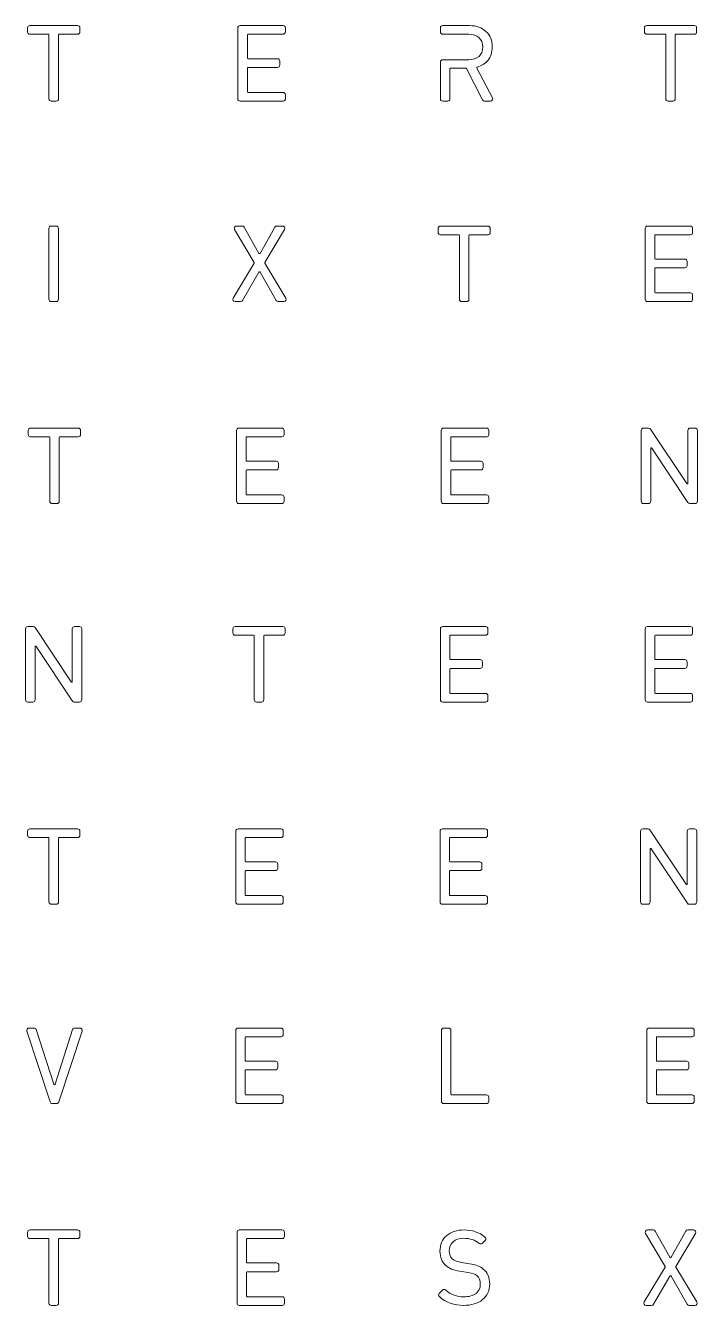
# Model space of a CAD drawing. Header units: millimetres. Extents: x -160 to 740, y -160 to 740.
# Drawn here: x 169.3 to 278.4, y 305.3 to 513.3 of the extents above; entities that cross this region are included whole.
import ezdxf

# ---------------------------------------------------------------- set-up
doc = ezdxf.new("R2010")
doc.units = ezdxf.units.MM
doc.header["$MEASUREMENT"] = 0
doc.layers.add('Layer 1', color=7, linetype='Continuous', lineweight=0)

msp = doc.modelspace()

# ---------------------------------------------------------------- linework, layer by layer
at = {"layer": 'Layer 1', "color": 250, "lineweight": 9, "true_color": 0x231f20}
for points, knots in [([(174.24, 501.01), (174.24, 501.01), (173.43, 501.01), (173.43, 501.01), (173.23, 501.01), (173.06, 501.17), (173.06, 501.38), (173.06, 501.38), (173.06, 511.76), (173.06, 511.76), (173.06, 511.82), (173.01, 511.86), (172.96, 511.86), (172.96, 511.86), (169.96, 511.86), (169.96, 511.86), (169.75, 511.86), (169.59, 512.03), (169.59, 512.23), (169.59, 512.23), (169.59, 512.9), (169.59, 512.9), (169.59, 513.11), (169.75, 513.27), (169.96, 513.27), (169.96, 513.27), (177.71, 513.27), (177.71, 513.27), (177.91, 513.27), (178.08, 513.11), (178.08, 512.9), (178.08, 512.9), (178.08, 512.23), (178.08, 512.23), (178.08, 512.03), (177.91, 511.86), (177.71, 511.86), (177.71, 511.86), (174.71, 511.86), (174.71, 511.86), (174.65, 511.86), (174.61, 511.82), (174.61, 511.76), (174.61, 511.76), (174.61, 501.38), (174.61, 501.38), (174.61, 501.17), (174.44, 501.01), (174.24, 501.01)], [0, 0, 0, 0, 1, 1, 1, 2, 2, 2, 3, 3, 3, 4, 4, 4, 5, 5, 5, 6, 6, 6, 7, 7, 7, 8, 8, 8, 9, 9, 9, 10, 10, 10, 11, 11, 11, 12, 12, 12, 13, 13, 13, 14, 14, 14, 15, 15, 15, 16, 16, 16, 16]), ([(211.08, 501.01), (211.08, 501.01), (204.1, 501.01), (204.1, 501.01), (203.9, 501.01), (203.73, 501.17), (203.73, 501.38), (203.73, 501.38), (203.73, 512.9), (203.73, 512.9), (203.73, 513.11), (203.9, 513.27), (204.1, 513.27), (204.1, 513.27), (211.08, 513.27), (211.08, 513.27), (211.28, 513.27), (211.45, 513.11), (211.45, 512.9), (211.45, 512.9), (211.45, 512.23), (211.45, 512.23), (211.45, 512.03), (211.28, 511.86), (211.08, 511.86), (211.08, 511.86), (205.39, 511.86), (205.39, 511.86), (205.33, 511.86), (205.28, 511.82), (205.28, 511.76), (205.28, 511.76), (205.28, 508), (205.28, 508), (205.28, 507.94), (205.33, 507.9), (205.39, 507.9), (205.39, 507.9), (210.17, 507.9), (210.17, 507.9), (210.37, 507.9), (210.54, 507.73), (210.54, 507.53), (210.54, 507.53), (210.54, 506.86), (210.54, 506.86), (210.54, 506.65), (210.37, 506.49), (210.17, 506.49), (210.17, 506.49), (205.39, 506.49), (205.39, 506.49), (205.33, 506.49), (205.28, 506.44), (205.28, 506.38), (205.28, 506.38), (205.28, 502.52), (205.28, 502.52), (205.28, 502.47), (205.33, 502.42), (205.39, 502.42), (205.39, 502.42), (211.08, 502.42), (211.08, 502.42), (211.28, 502.42), (211.45, 502.25), (211.45, 502.05), (211.45, 502.05), (211.45, 501.38), (211.45, 501.38), (211.45, 501.17), (211.28, 501.01), (211.08, 501.01)], [0, 0, 0, 0, 1, 1, 1, 2, 2, 2, 3, 3, 3, 4, 4, 4, 5, 5, 5, 6, 6, 6, 7, 7, 7, 8, 8, 8, 9, 9, 9, 10, 10, 10, 11, 11, 11, 12, 12, 12, 13, 13, 13, 14, 14, 14, 15, 15, 15, 16, 16, 16, 17, 17, 17, 18, 18, 18, 19, 19, 19, 20, 20, 20, 21, 21, 21, 22, 22, 22, 23, 23, 23, 24, 24, 24, 24]), ([(244.77, 501.01), (244.77, 501.01), (243.81, 501.01), (243.81, 501.01), (243.67, 501.01), (243.55, 501.09), (243.48, 501.21), (243.48, 501.21), (240.88, 506.28), (240.88, 506.28), (240.87, 506.31), (240.83, 506.33), (240.79, 506.33), (240.79, 506.33), (238.29, 506.33), (238.29, 506.33), (238.23, 506.33), (238.19, 506.29), (238.19, 506.23), (238.19, 506.23), (238.19, 501.38), (238.19, 501.38), (238.19, 501.17), (238.02, 501.01), (237.82, 501.01), (237.82, 501.01), (237.01, 501.01), (237.01, 501.01), (236.81, 501.01), (236.64, 501.17), (236.64, 501.38), (236.64, 501.38), (236.64, 507.36), (236.64, 507.36), (236.64, 507.56), (236.81, 507.73), (237.01, 507.73), (237.01, 507.73), (241.26, 507.73), (241.26, 507.73), (241.95, 507.73), (242.51, 507.91), (242.91, 508.26), (243.31, 508.61), (243.52, 509.12), (243.52, 509.79), (243.52, 510.46), (243.32, 510.96), (242.9, 511.32), (242.49, 511.68), (241.94, 511.86), (241.26, 511.86), (241.26, 511.86), (237.01, 511.86), (237.01, 511.86), (236.81, 511.86), (236.64, 512.03), (236.64, 512.23), (236.64, 512.23), (236.64, 512.9), (236.64, 512.9), (236.64, 513.11), (236.81, 513.27), (237.01, 513.27), (237.01, 513.27), (241.37, 513.27), (241.37, 513.27), (242.46, 513.27), (243.35, 512.96), (244.03, 512.34), (244.72, 511.71), (245.06, 510.86), (245.06, 509.8), (245.06, 508.92), (244.81, 508.18), (244.32, 507.6), (243.89, 507.09), (243.33, 506.73), (242.65, 506.53), (242.61, 506.52), (242.58, 506.5), (242.57, 506.47), (242.56, 506.45), (242.56, 506.42), (242.57, 506.38), (242.57, 506.38), (245.1, 501.55), (245.1, 501.55), (245.16, 501.43), (245.16, 501.3), (245.09, 501.19), (245.02, 501.08), (244.9, 501.01), (244.77, 501.01)], [0, 0, 0, 0, 1, 1, 1, 2, 2, 2, 3, 3, 3, 4, 4, 4, 5, 5, 5, 6, 6, 6, 7, 7, 7, 8, 8, 8, 9, 9, 9, 10, 10, 10, 11, 11, 11, 12, 12, 12, 13, 13, 13, 14, 14, 14, 15, 15, 15, 16, 16, 16, 17, 17, 17, 18, 18, 18, 19, 19, 19, 20, 20, 20, 21, 21, 21, 22, 22, 22, 23, 23, 23, 24, 24, 24, 25, 25, 25, 26, 26, 26, 27, 27, 27, 28, 28, 28, 29, 29, 29, 30, 30, 30, 31, 31, 31, 31]), ([(274.42, 501.01), (274.42, 501.01), (273.62, 501.01), (273.62, 501.01), (273.41, 501.01), (273.25, 501.17), (273.25, 501.38), (273.25, 501.38), (273.25, 511.76), (273.25, 511.76), (273.25, 511.82), (273.2, 511.86), (273.14, 511.86), (273.14, 511.86), (270.14, 511.86), (270.14, 511.86), (269.94, 511.86), (269.77, 512.03), (269.77, 512.23), (269.77, 512.23), (269.77, 512.9), (269.77, 512.9), (269.77, 513.11), (269.94, 513.27), (270.14, 513.27), (270.14, 513.27), (277.89, 513.27), (277.89, 513.27), (278.1, 513.27), (278.26, 513.11), (278.26, 512.9), (278.26, 512.9), (278.26, 512.23), (278.26, 512.23), (278.26, 512.03), (278.1, 511.86), (277.89, 511.86), (277.89, 511.86), (274.9, 511.86), (274.9, 511.86), (274.84, 511.86), (274.79, 511.82), (274.79, 511.76), (274.79, 511.76), (274.79, 501.38), (274.79, 501.38), (274.79, 501.17), (274.63, 501.01), (274.42, 501.01)], [0, 0, 0, 0, 1, 1, 1, 2, 2, 2, 3, 3, 3, 4, 4, 4, 5, 5, 5, 6, 6, 6, 7, 7, 7, 8, 8, 8, 9, 9, 9, 10, 10, 10, 11, 11, 11, 12, 12, 12, 13, 13, 13, 14, 14, 14, 15, 15, 15, 16, 16, 16, 16]), ([(174.23, 468.44), (174.23, 468.44), (173.42, 468.44), (173.42, 468.44), (173.22, 468.44), (173.05, 468.61), (173.05, 468.81), (173.05, 468.81), (173.05, 480.34), (173.05, 480.34), (173.05, 480.54), (173.22, 480.71), (173.42, 480.71), (173.42, 480.71), (174.23, 480.71), (174.23, 480.71), (174.43, 480.71), (174.6, 480.54), (174.6, 480.34), (174.6, 480.34), (174.6, 468.81), (174.6, 468.81), (174.6, 468.61), (174.43, 468.44), (174.23, 468.44)], [0, 0, 0, 0, 1, 1, 1, 2, 2, 2, 3, 3, 3, 4, 4, 4, 5, 5, 5, 6, 6, 6, 7, 7, 7, 8, 8, 8, 8]), ([(211.23, 468.44), (211.23, 468.44), (210.3, 468.44), (210.3, 468.44), (210.17, 468.44), (210.05, 468.52), (209.98, 468.63), (209.98, 468.63), (207.34, 473.2), (207.34, 473.2), (207.31, 473.24), (207.26, 473.25), (207.25, 473.25), (207.23, 473.25), (207.19, 473.24), (207.16, 473.2), (207.16, 473.2), (204.5, 468.63), (204.5, 468.63), (204.44, 468.51), (204.31, 468.44), (204.18, 468.44), (204.18, 468.44), (203.29, 468.44), (203.29, 468.44), (203.15, 468.44), (203.03, 468.51), (202.97, 468.63), (202.9, 468.75), (202.9, 468.89), (202.97, 469), (202.97, 469), (206.36, 474.68), (206.36, 474.68), (206.38, 474.71), (206.38, 474.75), (206.36, 474.78), (206.36, 474.78), (203.2, 480.15), (203.2, 480.15), (203.13, 480.27), (203.13, 480.41), (203.2, 480.52), (203.27, 480.64), (203.39, 480.71), (203.52, 480.71), (203.52, 480.71), (204.45, 480.71), (204.45, 480.71), (204.58, 480.71), (204.71, 480.64), (204.77, 480.52), (204.77, 480.52), (207.16, 476.27), (207.16, 476.27), (207.19, 476.23), (207.23, 476.22), (207.25, 476.22), (207.27, 476.22), (207.32, 476.23), (207.34, 476.27), (207.34, 476.27), (209.73, 480.52), (209.73, 480.52), (209.8, 480.64), (209.92, 480.71), (210.05, 480.71), (210.05, 480.71), (210.98, 480.71), (210.98, 480.71), (211.12, 480.71), (211.24, 480.64), (211.3, 480.52), (211.37, 480.41), (211.37, 480.27), (211.3, 480.15), (211.3, 480.15), (208.13, 474.78), (208.13, 474.78), (208.11, 474.75), (208.11, 474.71), (208.13, 474.68), (208.13, 474.68), (211.55, 469), (211.55, 469), (211.62, 468.89), (211.62, 468.75), (211.55, 468.63), (211.48, 468.51), (211.36, 468.44), (211.23, 468.44)], [0, 0, 0, 0, 1, 1, 1, 2, 2, 2, 3, 3, 3, 4, 4, 4, 5, 5, 5, 6, 6, 6, 7, 7, 7, 8, 8, 8, 9, 9, 9, 10, 10, 10, 11, 11, 11, 12, 12, 12, 13, 13, 13, 14, 14, 14, 15, 15, 15, 16, 16, 16, 17, 17, 17, 18, 18, 18, 19, 19, 19, 20, 20, 20, 21, 21, 21, 22, 22, 22, 23, 23, 23, 24, 24, 24, 25, 25, 25, 26, 26, 26, 27, 27, 27, 28, 28, 28, 29, 29, 29, 30, 30, 30, 30]), ([(240.9, 468.44), (240.9, 468.44), (240.09, 468.44), (240.09, 468.44), (239.89, 468.44), (239.72, 468.61), (239.72, 468.81), (239.72, 468.81), (239.72, 479.19), (239.72, 479.19), (239.72, 479.25), (239.67, 479.3), (239.62, 479.3), (239.62, 479.3), (236.62, 479.3), (236.62, 479.3), (236.42, 479.3), (236.25, 479.46), (236.25, 479.67), (236.25, 479.67), (236.25, 480.34), (236.25, 480.34), (236.25, 480.54), (236.42, 480.71), (236.62, 480.71), (236.62, 480.71), (244.37, 480.71), (244.37, 480.71), (244.57, 480.71), (244.74, 480.54), (244.74, 480.34), (244.74, 480.34), (244.74, 479.67), (244.74, 479.67), (244.74, 479.46), (244.57, 479.3), (244.37, 479.3), (244.37, 479.3), (241.37, 479.3), (241.37, 479.3), (241.31, 479.3), (241.27, 479.25), (241.27, 479.19), (241.27, 479.19), (241.27, 468.81), (241.27, 468.81), (241.27, 468.61), (241.1, 468.44), (240.9, 468.44)], [0, 0, 0, 0, 1, 1, 1, 2, 2, 2, 3, 3, 3, 4, 4, 4, 5, 5, 5, 6, 6, 6, 7, 7, 7, 8, 8, 8, 9, 9, 9, 10, 10, 10, 11, 11, 11, 12, 12, 12, 13, 13, 13, 14, 14, 14, 15, 15, 15, 16, 16, 16, 16]), ([(277.24, 468.44), (277.24, 468.44), (270.27, 468.44), (270.27, 468.44), (270.07, 468.44), (269.9, 468.61), (269.9, 468.81), (269.9, 468.81), (269.9, 480.34), (269.9, 480.34), (269.9, 480.54), (270.07, 480.71), (270.27, 480.71), (270.27, 480.71), (277.24, 480.71), (277.24, 480.71), (277.45, 480.71), (277.61, 480.54), (277.61, 480.34), (277.61, 480.34), (277.61, 479.67), (277.61, 479.67), (277.61, 479.46), (277.45, 479.3), (277.24, 479.3), (277.24, 479.3), (271.55, 479.3), (271.55, 479.3), (271.49, 479.3), (271.45, 479.25), (271.45, 479.19), (271.45, 479.19), (271.45, 475.44), (271.45, 475.44), (271.45, 475.38), (271.49, 475.33), (271.55, 475.33), (271.55, 475.33), (276.33, 475.33), (276.33, 475.33), (276.54, 475.33), (276.7, 475.17), (276.7, 474.96), (276.7, 474.96), (276.7, 474.29), (276.7, 474.29), (276.7, 474.09), (276.54, 473.92), (276.33, 473.92), (276.33, 473.92), (271.55, 473.92), (271.55, 473.92), (271.49, 473.92), (271.45, 473.87), (271.45, 473.82), (271.45, 473.82), (271.45, 469.96), (271.45, 469.96), (271.45, 469.9), (271.49, 469.85), (271.55, 469.85), (271.55, 469.85), (277.24, 469.85), (277.24, 469.85), (277.45, 469.85), (277.61, 469.69), (277.61, 469.49), (277.61, 469.49), (277.61, 468.81), (277.61, 468.81), (277.61, 468.61), (277.45, 468.44), (277.24, 468.44)], [0, 0, 0, 0, 1, 1, 1, 2, 2, 2, 3, 3, 3, 4, 4, 4, 5, 5, 5, 6, 6, 6, 7, 7, 7, 8, 8, 8, 9, 9, 9, 10, 10, 10, 11, 11, 11, 12, 12, 12, 13, 13, 13, 14, 14, 14, 15, 15, 15, 16, 16, 16, 17, 17, 17, 18, 18, 18, 19, 19, 19, 20, 20, 20, 21, 21, 21, 22, 22, 22, 23, 23, 23, 24, 24, 24, 24]), ([(174.35, 435.61), (174.35, 435.61), (173.54, 435.61), (173.54, 435.61), (173.34, 435.61), (173.17, 435.78), (173.17, 435.98), (173.17, 435.98), (173.17, 446.36), (173.17, 446.36), (173.17, 446.42), (173.12, 446.46), (173.06, 446.46), (173.06, 446.46), (170.07, 446.46), (170.07, 446.46), (169.86, 446.46), (169.7, 446.63), (169.7, 446.83), (169.7, 446.83), (169.7, 447.5), (169.7, 447.5), (169.7, 447.71), (169.86, 447.87), (170.07, 447.87), (170.07, 447.87), (177.82, 447.87), (177.82, 447.87), (178.02, 447.87), (178.19, 447.71), (178.19, 447.5), (178.19, 447.5), (178.19, 446.83), (178.19, 446.83), (178.19, 446.63), (178.02, 446.46), (177.82, 446.46), (177.82, 446.46), (174.82, 446.46), (174.82, 446.46), (174.76, 446.46), (174.72, 446.42), (174.72, 446.36), (174.72, 446.36), (174.72, 435.98), (174.72, 435.98), (174.72, 435.78), (174.55, 435.61), (174.35, 435.61)], [0, 0, 0, 0, 1, 1, 1, 2, 2, 2, 3, 3, 3, 4, 4, 4, 5, 5, 5, 6, 6, 6, 7, 7, 7, 8, 8, 8, 9, 9, 9, 10, 10, 10, 11, 11, 11, 12, 12, 12, 13, 13, 13, 14, 14, 14, 15, 15, 15, 16, 16, 16, 16]), ([(210.87, 435.61), (210.87, 435.61), (203.89, 435.61), (203.89, 435.61), (203.69, 435.61), (203.52, 435.78), (203.52, 435.98), (203.52, 435.98), (203.52, 447.5), (203.52, 447.5), (203.52, 447.71), (203.69, 447.87), (203.89, 447.87), (203.89, 447.87), (210.87, 447.87), (210.87, 447.87), (211.07, 447.87), (211.24, 447.71), (211.24, 447.5), (211.24, 447.5), (211.24, 446.83), (211.24, 446.83), (211.24, 446.63), (211.07, 446.46), (210.87, 446.46), (210.87, 446.46), (205.17, 446.46), (205.17, 446.46), (205.11, 446.46), (205.07, 446.42), (205.07, 446.36), (205.07, 446.36), (205.07, 442.6), (205.07, 442.6), (205.07, 442.54), (205.11, 442.5), (205.17, 442.5), (205.17, 442.5), (209.96, 442.5), (209.96, 442.5), (210.16, 442.5), (210.32, 442.33), (210.32, 442.13), (210.32, 442.13), (210.32, 441.46), (210.32, 441.46), (210.32, 441.25), (210.16, 441.09), (209.96, 441.09), (209.96, 441.09), (205.17, 441.09), (205.17, 441.09), (205.11, 441.09), (205.07, 441.04), (205.07, 440.98), (205.07, 440.98), (205.07, 437.13), (205.07, 437.13), (205.07, 437.07), (205.11, 437.02), (205.17, 437.02), (205.17, 437.02), (210.87, 437.02), (210.87, 437.02), (211.07, 437.02), (211.24, 436.85), (211.24, 436.65), (211.24, 436.65), (211.24, 435.98), (211.24, 435.98), (211.24, 435.78), (211.07, 435.61), (210.87, 435.61)], [0, 0, 0, 0, 1, 1, 1, 2, 2, 2, 3, 3, 3, 4, 4, 4, 5, 5, 5, 6, 6, 6, 7, 7, 7, 8, 8, 8, 9, 9, 9, 10, 10, 10, 11, 11, 11, 12, 12, 12, 13, 13, 13, 14, 14, 14, 15, 15, 15, 16, 16, 16, 17, 17, 17, 18, 18, 18, 19, 19, 19, 20, 20, 20, 21, 21, 21, 22, 22, 22, 23, 23, 23, 24, 24, 24, 24]), ([(244.12, 435.61), (244.12, 435.61), (237.15, 435.61), (237.15, 435.61), (236.94, 435.61), (236.78, 435.78), (236.78, 435.98), (236.78, 435.98), (236.78, 447.5), (236.78, 447.5), (236.78, 447.71), (236.94, 447.87), (237.15, 447.87), (237.15, 447.87), (244.12, 447.87), (244.12, 447.87), (244.33, 447.87), (244.49, 447.71), (244.49, 447.5), (244.49, 447.5), (244.49, 446.83), (244.49, 446.83), (244.49, 446.63), (244.33, 446.46), (244.12, 446.46), (244.12, 446.46), (238.43, 446.46), (238.43, 446.46), (238.37, 446.46), (238.32, 446.42), (238.32, 446.36), (238.32, 446.36), (238.32, 442.6), (238.32, 442.6), (238.32, 442.54), (238.37, 442.5), (238.43, 442.5), (238.43, 442.5), (243.21, 442.5), (243.21, 442.5), (243.42, 442.5), (243.58, 442.33), (243.58, 442.13), (243.58, 442.13), (243.58, 441.46), (243.58, 441.46), (243.58, 441.25), (243.42, 441.09), (243.21, 441.09), (243.21, 441.09), (238.43, 441.09), (238.43, 441.09), (238.37, 441.09), (238.32, 441.04), (238.32, 440.98), (238.32, 440.98), (238.32, 437.13), (238.32, 437.13), (238.32, 437.07), (238.37, 437.02), (238.43, 437.02), (238.43, 437.02), (244.12, 437.02), (244.12, 437.02), (244.33, 437.02), (244.49, 436.85), (244.49, 436.65), (244.49, 436.65), (244.49, 435.98), (244.49, 435.98), (244.49, 435.78), (244.33, 435.61), (244.12, 435.61)], [0, 0, 0, 0, 1, 1, 1, 2, 2, 2, 3, 3, 3, 4, 4, 4, 5, 5, 5, 6, 6, 6, 7, 7, 7, 8, 8, 8, 9, 9, 9, 10, 10, 10, 11, 11, 11, 12, 12, 12, 13, 13, 13, 14, 14, 14, 15, 15, 15, 16, 16, 16, 17, 17, 17, 18, 18, 18, 19, 19, 19, 20, 20, 20, 21, 21, 21, 22, 22, 22, 23, 23, 23, 24, 24, 24, 24]), ([(278.01, 435.61), (278.01, 435.61), (277.16, 435.61), (277.16, 435.61), (277.03, 435.61), (276.92, 435.67), (276.85, 435.78), (276.85, 435.78), (270.98, 444.63), (270.98, 444.63), (270.94, 444.7), (270.88, 444.68), (270.87, 444.68), (270.85, 444.67), (270.79, 444.65), (270.79, 444.58), (270.79, 444.58), (270.79, 435.98), (270.79, 435.98), (270.79, 435.78), (270.63, 435.61), (270.42, 435.61), (270.42, 435.61), (269.62, 435.61), (269.62, 435.61), (269.41, 435.61), (269.25, 435.78), (269.25, 435.98), (269.25, 435.98), (269.25, 447.5), (269.25, 447.5), (269.25, 447.71), (269.41, 447.87), (269.62, 447.87), (269.62, 447.87), (270.46, 447.87), (270.46, 447.87), (270.59, 447.87), (270.7, 447.81), (270.77, 447.71), (270.77, 447.71), (276.64, 438.88), (276.64, 438.88), (276.68, 438.82), (276.74, 438.83), (276.76, 438.84), (276.77, 438.84), (276.83, 438.87), (276.83, 438.94), (276.83, 438.94), (276.83, 447.5), (276.83, 447.5), (276.83, 447.71), (277, 447.87), (277.2, 447.87), (277.2, 447.87), (278.01, 447.87), (278.01, 447.87), (278.21, 447.87), (278.38, 447.71), (278.38, 447.5), (278.38, 447.5), (278.38, 435.98), (278.38, 435.98), (278.38, 435.78), (278.21, 435.61), (278.01, 435.61)], [0, 0, 0, 0, 1, 1, 1, 2, 2, 2, 3, 3, 3, 4, 4, 4, 5, 5, 5, 6, 6, 6, 7, 7, 7, 8, 8, 8, 9, 9, 9, 10, 10, 10, 11, 11, 11, 12, 12, 12, 13, 13, 13, 14, 14, 14, 15, 15, 15, 16, 16, 16, 17, 17, 17, 18, 18, 18, 19, 19, 19, 20, 20, 20, 21, 21, 21, 22, 22, 22, 22]), ([(178.02, 403.36), (178.02, 403.36), (177.17, 403.36), (177.17, 403.36), (177.05, 403.36), (176.93, 403.42), (176.86, 403.52), (176.86, 403.52), (171, 412.38), (171, 412.38), (170.96, 412.44), (170.9, 412.43), (170.88, 412.43), (170.86, 412.42), (170.81, 412.4), (170.81, 412.33), (170.81, 412.33), (170.81, 403.73), (170.81, 403.73), (170.81, 403.53), (170.64, 403.36), (170.44, 403.36), (170.44, 403.36), (169.63, 403.36), (169.63, 403.36), (169.43, 403.36), (169.26, 403.53), (169.26, 403.73), (169.26, 403.73), (169.26, 415.25), (169.26, 415.25), (169.26, 415.46), (169.43, 415.62), (169.63, 415.62), (169.63, 415.62), (170.48, 415.62), (170.48, 415.62), (170.6, 415.62), (170.72, 415.56), (170.79, 415.46), (170.79, 415.46), (176.65, 406.63), (176.65, 406.63), (176.69, 406.57), (176.75, 406.58), (176.77, 406.59), (176.79, 406.59), (176.85, 406.62), (176.85, 406.69), (176.85, 406.69), (176.85, 415.25), (176.85, 415.25), (176.85, 415.46), (177.01, 415.62), (177.22, 415.62), (177.22, 415.62), (178.02, 415.62), (178.02, 415.62), (178.23, 415.62), (178.39, 415.46), (178.39, 415.25), (178.39, 415.25), (178.39, 403.73), (178.39, 403.73), (178.39, 403.53), (178.23, 403.36), (178.02, 403.36)], [0, 0, 0, 0, 1, 1, 1, 2, 2, 2, 3, 3, 3, 4, 4, 4, 5, 5, 5, 6, 6, 6, 7, 7, 7, 8, 8, 8, 9, 9, 9, 10, 10, 10, 11, 11, 11, 12, 12, 12, 13, 13, 13, 14, 14, 14, 15, 15, 15, 16, 16, 16, 17, 17, 17, 18, 18, 18, 19, 19, 19, 20, 20, 20, 21, 21, 21, 22, 22, 22, 22]), ([(207.57, 403.36), (207.57, 403.36), (206.77, 403.36), (206.77, 403.36), (206.56, 403.36), (206.4, 403.53), (206.4, 403.73), (206.4, 403.73), (206.4, 414.11), (206.4, 414.11), (206.4, 414.17), (206.35, 414.21), (206.29, 414.21), (206.29, 414.21), (203.29, 414.21), (203.29, 414.21), (203.09, 414.21), (202.92, 414.38), (202.92, 414.58), (202.92, 414.58), (202.92, 415.25), (202.92, 415.25), (202.92, 415.46), (203.09, 415.62), (203.29, 415.62), (203.29, 415.62), (211.04, 415.62), (211.04, 415.62), (211.25, 415.62), (211.41, 415.46), (211.41, 415.25), (211.41, 415.25), (211.41, 414.58), (211.41, 414.58), (211.41, 414.38), (211.25, 414.21), (211.04, 414.21), (211.04, 414.21), (208.05, 414.21), (208.05, 414.21), (207.99, 414.21), (207.94, 414.17), (207.94, 414.11), (207.94, 414.11), (207.94, 403.73), (207.94, 403.73), (207.94, 403.53), (207.78, 403.36), (207.57, 403.36)], [0, 0, 0, 0, 1, 1, 1, 2, 2, 2, 3, 3, 3, 4, 4, 4, 5, 5, 5, 6, 6, 6, 7, 7, 7, 8, 8, 8, 9, 9, 9, 10, 10, 10, 11, 11, 11, 12, 12, 12, 13, 13, 13, 14, 14, 14, 15, 15, 15, 16, 16, 16, 16]), ([(243.99, 403.36), (243.99, 403.36), (237.01, 403.36), (237.01, 403.36), (236.81, 403.36), (236.64, 403.53), (236.64, 403.73), (236.64, 403.73), (236.64, 415.25), (236.64, 415.25), (236.64, 415.46), (236.81, 415.62), (237.01, 415.62), (237.01, 415.62), (243.99, 415.62), (243.99, 415.62), (244.19, 415.62), (244.36, 415.46), (244.36, 415.25), (244.36, 415.25), (244.36, 414.58), (244.36, 414.58), (244.36, 414.38), (244.19, 414.21), (243.99, 414.21), (243.99, 414.21), (238.29, 414.21), (238.29, 414.21), (238.24, 414.21), (238.19, 414.17), (238.19, 414.11), (238.19, 414.11), (238.19, 410.35), (238.19, 410.35), (238.19, 410.29), (238.24, 410.25), (238.29, 410.25), (238.29, 410.25), (243.08, 410.25), (243.08, 410.25), (243.28, 410.25), (243.45, 410.08), (243.45, 409.88), (243.45, 409.88), (243.45, 409.21), (243.45, 409.21), (243.45, 409), (243.28, 408.84), (243.08, 408.84), (243.08, 408.84), (238.29, 408.84), (238.29, 408.84), (238.24, 408.84), (238.19, 408.79), (238.19, 408.73), (238.19, 408.73), (238.19, 404.87), (238.19, 404.87), (238.19, 404.82), (238.24, 404.77), (238.29, 404.77), (238.29, 404.77), (243.99, 404.77), (243.99, 404.77), (244.19, 404.77), (244.36, 404.6), (244.36, 404.4), (244.36, 404.4), (244.36, 403.73), (244.36, 403.73), (244.36, 403.53), (244.19, 403.36), (243.99, 403.36)], [0, 0, 0, 0, 1, 1, 1, 2, 2, 2, 3, 3, 3, 4, 4, 4, 5, 5, 5, 6, 6, 6, 7, 7, 7, 8, 8, 8, 9, 9, 9, 10, 10, 10, 11, 11, 11, 12, 12, 12, 13, 13, 13, 14, 14, 14, 15, 15, 15, 16, 16, 16, 17, 17, 17, 18, 18, 18, 19, 19, 19, 20, 20, 20, 21, 21, 21, 22, 22, 22, 23, 23, 23, 24, 24, 24, 24]), ([(277.25, 403.36), (277.25, 403.36), (270.27, 403.36), (270.27, 403.36), (270.07, 403.36), (269.9, 403.53), (269.9, 403.73), (269.9, 403.73), (269.9, 415.25), (269.9, 415.25), (269.9, 415.46), (270.07, 415.62), (270.27, 415.62), (270.27, 415.62), (277.25, 415.62), (277.25, 415.62), (277.45, 415.62), (277.61, 415.46), (277.61, 415.25), (277.61, 415.25), (277.61, 414.58), (277.61, 414.58), (277.61, 414.38), (277.45, 414.21), (277.25, 414.21), (277.25, 414.21), (271.55, 414.21), (271.55, 414.21), (271.49, 414.21), (271.45, 414.17), (271.45, 414.11), (271.45, 414.11), (271.45, 410.35), (271.45, 410.35), (271.45, 410.29), (271.49, 410.25), (271.55, 410.25), (271.55, 410.25), (276.33, 410.25), (276.33, 410.25), (276.54, 410.25), (276.7, 410.08), (276.7, 409.88), (276.7, 409.88), (276.7, 409.21), (276.7, 409.21), (276.7, 409), (276.54, 408.84), (276.33, 408.84), (276.33, 408.84), (271.55, 408.84), (271.55, 408.84), (271.49, 408.84), (271.45, 408.79), (271.45, 408.73), (271.45, 408.73), (271.45, 404.87), (271.45, 404.87), (271.45, 404.82), (271.49, 404.77), (271.55, 404.77), (271.55, 404.77), (277.25, 404.77), (277.25, 404.77), (277.45, 404.77), (277.61, 404.6), (277.61, 404.4), (277.61, 404.4), (277.61, 403.73), (277.61, 403.73), (277.61, 403.53), (277.45, 403.36), (277.25, 403.36)], [0, 0, 0, 0, 1, 1, 1, 2, 2, 2, 3, 3, 3, 4, 4, 4, 5, 5, 5, 6, 6, 6, 7, 7, 7, 8, 8, 8, 9, 9, 9, 10, 10, 10, 11, 11, 11, 12, 12, 12, 13, 13, 13, 14, 14, 14, 15, 15, 15, 16, 16, 16, 17, 17, 17, 18, 18, 18, 19, 19, 19, 20, 20, 20, 21, 21, 21, 22, 22, 22, 23, 23, 23, 24, 24, 24, 24]), ([(174.24, 370.5), (174.24, 370.5), (173.43, 370.5), (173.43, 370.5), (173.23, 370.5), (173.06, 370.66), (173.06, 370.87), (173.06, 370.87), (173.06, 381.25), (173.06, 381.25), (173.06, 381.3), (173.01, 381.35), (172.96, 381.35), (172.96, 381.35), (169.96, 381.35), (169.96, 381.35), (169.75, 381.35), (169.59, 381.52), (169.59, 381.72), (169.59, 381.72), (169.59, 382.39), (169.59, 382.39), (169.59, 382.59), (169.75, 382.76), (169.96, 382.76), (169.96, 382.76), (177.71, 382.76), (177.71, 382.76), (177.91, 382.76), (178.08, 382.59), (178.08, 382.39), (178.08, 382.39), (178.08, 381.72), (178.08, 381.72), (178.08, 381.52), (177.91, 381.35), (177.71, 381.35), (177.71, 381.35), (174.71, 381.35), (174.71, 381.35), (174.65, 381.35), (174.61, 381.3), (174.61, 381.25), (174.61, 381.25), (174.61, 370.87), (174.61, 370.87), (174.61, 370.66), (174.44, 370.5), (174.24, 370.5)], [0, 0, 0, 0, 1, 1, 1, 2, 2, 2, 3, 3, 3, 4, 4, 4, 5, 5, 5, 6, 6, 6, 7, 7, 7, 8, 8, 8, 9, 9, 9, 10, 10, 10, 11, 11, 11, 12, 12, 12, 13, 13, 13, 14, 14, 14, 15, 15, 15, 16, 16, 16, 16]), ([(210.75, 370.5), (210.75, 370.5), (203.77, 370.5), (203.77, 370.5), (203.57, 370.5), (203.4, 370.66), (203.4, 370.87), (203.4, 370.87), (203.4, 382.39), (203.4, 382.39), (203.4, 382.59), (203.57, 382.76), (203.77, 382.76), (203.77, 382.76), (210.75, 382.76), (210.75, 382.76), (210.95, 382.76), (211.12, 382.59), (211.12, 382.39), (211.12, 382.39), (211.12, 381.72), (211.12, 381.72), (211.12, 381.52), (210.95, 381.35), (210.75, 381.35), (210.75, 381.35), (205.05, 381.35), (205.05, 381.35), (204.99, 381.35), (204.95, 381.3), (204.95, 381.25), (204.95, 381.25), (204.95, 377.49), (204.95, 377.49), (204.95, 377.43), (204.99, 377.38), (205.05, 377.38), (205.05, 377.38), (209.84, 377.38), (209.84, 377.38), (210.04, 377.38), (210.21, 377.22), (210.21, 377.01), (210.21, 377.01), (210.21, 376.34), (210.21, 376.34), (210.21, 376.14), (210.04, 375.97), (209.84, 375.97), (209.84, 375.97), (205.05, 375.97), (205.05, 375.97), (204.99, 375.97), (204.95, 375.93), (204.95, 375.87), (204.95, 375.87), (204.95, 372.01), (204.95, 372.01), (204.95, 371.95), (204.99, 371.91), (205.05, 371.91), (205.05, 371.91), (210.75, 371.91), (210.75, 371.91), (210.95, 371.91), (211.12, 371.74), (211.12, 371.54), (211.12, 371.54), (211.12, 370.87), (211.12, 370.87), (211.12, 370.66), (210.95, 370.5), (210.75, 370.5)], [0, 0, 0, 0, 1, 1, 1, 2, 2, 2, 3, 3, 3, 4, 4, 4, 5, 5, 5, 6, 6, 6, 7, 7, 7, 8, 8, 8, 9, 9, 9, 10, 10, 10, 11, 11, 11, 12, 12, 12, 13, 13, 13, 14, 14, 14, 15, 15, 15, 16, 16, 16, 17, 17, 17, 18, 18, 18, 19, 19, 19, 20, 20, 20, 21, 21, 21, 22, 22, 22, 23, 23, 23, 24, 24, 24, 24]), ([(243.93, 370.5), (243.93, 370.5), (236.95, 370.5), (236.95, 370.5), (236.75, 370.5), (236.58, 370.66), (236.58, 370.87), (236.58, 370.87), (236.58, 382.39), (236.58, 382.39), (236.58, 382.59), (236.75, 382.76), (236.95, 382.76), (236.95, 382.76), (243.93, 382.76), (243.93, 382.76), (244.13, 382.76), (244.3, 382.59), (244.3, 382.39), (244.3, 382.39), (244.3, 381.72), (244.3, 381.72), (244.3, 381.52), (244.13, 381.35), (243.93, 381.35), (243.93, 381.35), (238.23, 381.35), (238.23, 381.35), (238.18, 381.35), (238.13, 381.3), (238.13, 381.25), (238.13, 381.25), (238.13, 377.49), (238.13, 377.49), (238.13, 377.43), (238.18, 377.38), (238.23, 377.38), (238.23, 377.38), (243.02, 377.38), (243.02, 377.38), (243.22, 377.38), (243.39, 377.22), (243.39, 377.01), (243.39, 377.01), (243.39, 376.34), (243.39, 376.34), (243.39, 376.14), (243.22, 375.97), (243.02, 375.97), (243.02, 375.97), (238.23, 375.97), (238.23, 375.97), (238.18, 375.97), (238.13, 375.93), (238.13, 375.87), (238.13, 375.87), (238.13, 372.01), (238.13, 372.01), (238.13, 371.95), (238.18, 371.91), (238.23, 371.91), (238.23, 371.91), (243.93, 371.91), (243.93, 371.91), (244.13, 371.91), (244.3, 371.74), (244.3, 371.54), (244.3, 371.54), (244.3, 370.87), (244.3, 370.87), (244.3, 370.66), (244.13, 370.5), (243.93, 370.5)], [0, 0, 0, 0, 1, 1, 1, 2, 2, 2, 3, 3, 3, 4, 4, 4, 5, 5, 5, 6, 6, 6, 7, 7, 7, 8, 8, 8, 9, 9, 9, 10, 10, 10, 11, 11, 11, 12, 12, 12, 13, 13, 13, 14, 14, 14, 15, 15, 15, 16, 16, 16, 17, 17, 17, 18, 18, 18, 19, 19, 19, 20, 20, 20, 21, 21, 21, 22, 22, 22, 23, 23, 23, 24, 24, 24, 24]), ([(277.91, 370.5), (277.91, 370.5), (277.06, 370.5), (277.06, 370.5), (276.94, 370.5), (276.82, 370.56), (276.75, 370.66), (276.75, 370.66), (270.89, 379.52), (270.89, 379.52), (270.85, 379.58), (270.79, 379.57), (270.77, 379.56), (270.75, 379.56), (270.7, 379.54), (270.7, 379.46), (270.7, 379.46), (270.7, 370.87), (270.7, 370.87), (270.7, 370.66), (270.53, 370.5), (270.33, 370.5), (270.33, 370.5), (269.52, 370.5), (269.52, 370.5), (269.32, 370.5), (269.15, 370.66), (269.15, 370.87), (269.15, 370.87), (269.15, 382.39), (269.15, 382.39), (269.15, 382.59), (269.32, 382.76), (269.52, 382.76), (269.52, 382.76), (270.37, 382.76), (270.37, 382.76), (270.49, 382.76), (270.61, 382.7), (270.68, 382.6), (270.68, 382.6), (276.54, 373.77), (276.54, 373.77), (276.58, 373.71), (276.64, 373.72), (276.66, 373.72), (276.68, 373.73), (276.74, 373.75), (276.74, 373.82), (276.74, 373.82), (276.74, 382.39), (276.74, 382.39), (276.74, 382.59), (276.9, 382.76), (277.1, 382.76), (277.1, 382.76), (277.91, 382.76), (277.91, 382.76), (278.11, 382.76), (278.28, 382.59), (278.28, 382.39), (278.28, 382.39), (278.28, 370.87), (278.28, 370.87), (278.28, 370.66), (278.11, 370.5), (277.91, 370.5)], [0, 0, 0, 0, 1, 1, 1, 2, 2, 2, 3, 3, 3, 4, 4, 4, 5, 5, 5, 6, 6, 6, 7, 7, 7, 8, 8, 8, 9, 9, 9, 10, 10, 10, 11, 11, 11, 12, 12, 12, 13, 13, 13, 14, 14, 14, 15, 15, 15, 16, 16, 16, 17, 17, 17, 18, 18, 18, 19, 19, 19, 20, 20, 20, 21, 21, 21, 22, 22, 22, 22]), ([(174.29, 338.12), (174.29, 338.12), (173.59, 338.12), (173.59, 338.12), (173.43, 338.12), (173.29, 338.22), (173.24, 338.38), (173.24, 338.38), (169.45, 349.9), (169.45, 349.9), (169.42, 350.02), (169.43, 350.14), (169.5, 350.23), (169.58, 350.33), (169.68, 350.39), (169.8, 350.39), (169.8, 350.39), (170.65, 350.39), (170.65, 350.39), (170.81, 350.39), (170.95, 350.28), (171, 350.13), (171, 350.13), (173.84, 341.29), (173.84, 341.29), (173.86, 341.22), (173.92, 341.22), (173.94, 341.22), (173.96, 341.22), (174.02, 341.22), (174.04, 341.29), (174.04, 341.29), (176.88, 350.13), (176.88, 350.13), (176.93, 350.28), (177.07, 350.39), (177.23, 350.39), (177.23, 350.39), (178.08, 350.39), (178.08, 350.39), (178.2, 350.39), (178.31, 350.33), (178.38, 350.23), (178.45, 350.14), (178.47, 350.02), (178.43, 349.9), (178.43, 349.9), (178.43, 349.9), (178.43, 349.9), (178.43, 349.9), (174.64, 338.38), (174.64, 338.38), (174.59, 338.22), (174.45, 338.12), (174.29, 338.12)], [0, 0, 0, 0, 1, 1, 1, 2, 2, 2, 3, 3, 3, 4, 4, 4, 5, 5, 5, 6, 6, 6, 7, 7, 7, 8, 8, 8, 9, 9, 9, 10, 10, 10, 11, 11, 11, 12, 12, 12, 13, 13, 13, 14, 14, 14, 15, 15, 15, 16, 16, 16, 17, 17, 17, 18, 18, 18, 18]), ([(178.31, 349.94), (178.31, 349.94), (178.31, 349.94), (178.31, 349.94), (178.31, 349.94), (178.31, 349.94), (178.31, 349.94)], [0, 0, 0, 0, 1, 1, 1, 2, 2, 2, 2]), ([(210.75, 338.12), (210.75, 338.12), (203.77, 338.12), (203.77, 338.12), (203.57, 338.12), (203.4, 338.29), (203.4, 338.49), (203.4, 338.49), (203.4, 350.02), (203.4, 350.02), (203.4, 350.22), (203.57, 350.39), (203.77, 350.39), (203.77, 350.39), (210.75, 350.39), (210.75, 350.39), (210.95, 350.39), (211.12, 350.22), (211.12, 350.02), (211.12, 350.02), (211.12, 349.35), (211.12, 349.35), (211.12, 349.14), (210.95, 348.98), (210.75, 348.98), (210.75, 348.98), (205.05, 348.98), (205.05, 348.98), (204.99, 348.98), (204.95, 348.93), (204.95, 348.87), (204.95, 348.87), (204.95, 345.12), (204.95, 345.12), (204.95, 345.06), (204.99, 345.01), (205.05, 345.01), (205.05, 345.01), (209.84, 345.01), (209.84, 345.01), (210.04, 345.01), (210.21, 344.84), (210.21, 344.64), (210.21, 344.64), (210.21, 343.97), (210.21, 343.97), (210.21, 343.77), (210.04, 343.6), (209.84, 343.6), (209.84, 343.6), (205.05, 343.6), (205.05, 343.6), (204.99, 343.6), (204.95, 343.55), (204.95, 343.49), (204.95, 343.49), (204.95, 339.64), (204.95, 339.64), (204.95, 339.58), (204.99, 339.53), (205.05, 339.53), (205.05, 339.53), (210.75, 339.53), (210.75, 339.53), (210.95, 339.53), (211.12, 339.37), (211.12, 339.16), (211.12, 339.16), (211.12, 338.49), (211.12, 338.49), (211.12, 338.29), (210.95, 338.12), (210.75, 338.12)], [0, 0, 0, 0, 1, 1, 1, 2, 2, 2, 3, 3, 3, 4, 4, 4, 5, 5, 5, 6, 6, 6, 7, 7, 7, 8, 8, 8, 9, 9, 9, 10, 10, 10, 11, 11, 11, 12, 12, 12, 13, 13, 13, 14, 14, 14, 15, 15, 15, 16, 16, 16, 17, 17, 17, 18, 18, 18, 19, 19, 19, 20, 20, 20, 21, 21, 21, 22, 22, 22, 23, 23, 23, 24, 24, 24, 24]), ([(244.11, 338.12), (244.11, 338.12), (237.16, 338.12), (237.16, 338.12), (236.96, 338.12), (236.8, 338.29), (236.8, 338.49), (236.8, 338.49), (236.8, 350.02), (236.8, 350.02), (236.8, 350.22), (236.96, 350.39), (237.16, 350.39), (237.16, 350.39), (237.97, 350.39), (237.97, 350.39), (238.17, 350.39), (238.34, 350.22), (238.34, 350.02), (238.34, 350.02), (238.34, 339.64), (238.34, 339.64), (238.34, 339.58), (238.39, 339.53), (238.45, 339.53), (238.45, 339.53), (244.11, 339.53), (244.11, 339.53), (244.31, 339.53), (244.48, 339.37), (244.48, 339.16), (244.48, 339.16), (244.48, 338.49), (244.48, 338.49), (244.48, 338.29), (244.31, 338.12), (244.11, 338.12)], [0, 0, 0, 0, 1, 1, 1, 2, 2, 2, 3, 3, 3, 4, 4, 4, 5, 5, 5, 6, 6, 6, 7, 7, 7, 8, 8, 8, 9, 9, 9, 10, 10, 10, 11, 11, 11, 12, 12, 12, 12]), ([(277.51, 338.12), (277.51, 338.12), (270.53, 338.12), (270.53, 338.12), (270.33, 338.12), (270.16, 338.29), (270.16, 338.49), (270.16, 338.49), (270.16, 350.02), (270.16, 350.02), (270.16, 350.22), (270.33, 350.39), (270.53, 350.39), (270.53, 350.39), (277.51, 350.39), (277.51, 350.39), (277.71, 350.39), (277.88, 350.22), (277.88, 350.02), (277.88, 350.02), (277.88, 349.35), (277.88, 349.35), (277.88, 349.14), (277.71, 348.98), (277.51, 348.98), (277.51, 348.98), (271.81, 348.98), (271.81, 348.98), (271.76, 348.98), (271.71, 348.93), (271.71, 348.87), (271.71, 348.87), (271.71, 345.12), (271.71, 345.12), (271.71, 345.06), (271.76, 345.01), (271.81, 345.01), (271.81, 345.01), (276.6, 345.01), (276.6, 345.01), (276.8, 345.01), (276.97, 344.84), (276.97, 344.64), (276.97, 344.64), (276.97, 343.97), (276.97, 343.97), (276.97, 343.77), (276.8, 343.6), (276.6, 343.6), (276.6, 343.6), (271.81, 343.6), (271.81, 343.6), (271.76, 343.6), (271.71, 343.55), (271.71, 343.49), (271.71, 343.49), (271.71, 339.64), (271.71, 339.64), (271.71, 339.58), (271.76, 339.53), (271.81, 339.53), (271.81, 339.53), (277.51, 339.53), (277.51, 339.53), (277.71, 339.53), (277.88, 339.37), (277.88, 339.16), (277.88, 339.16), (277.88, 338.49), (277.88, 338.49), (277.88, 338.29), (277.71, 338.12), (277.51, 338.12)], [0, 0, 0, 0, 1, 1, 1, 2, 2, 2, 3, 3, 3, 4, 4, 4, 5, 5, 5, 6, 6, 6, 7, 7, 7, 8, 8, 8, 9, 9, 9, 10, 10, 10, 11, 11, 11, 12, 12, 12, 13, 13, 13, 14, 14, 14, 15, 15, 15, 16, 16, 16, 17, 17, 17, 18, 18, 18, 19, 19, 19, 20, 20, 20, 21, 21, 21, 22, 22, 22, 23, 23, 23, 24, 24, 24, 24]), ([(174.24, 305.33), (174.24, 305.33), (173.43, 305.33), (173.43, 305.33), (173.23, 305.33), (173.06, 305.49), (173.06, 305.7), (173.06, 305.7), (173.06, 316.08), (173.06, 316.08), (173.06, 316.13), (173.01, 316.18), (172.96, 316.18), (172.96, 316.18), (169.96, 316.18), (169.96, 316.18), (169.75, 316.18), (169.59, 316.35), (169.59, 316.55), (169.59, 316.55), (169.59, 317.22), (169.59, 317.22), (169.59, 317.43), (169.75, 317.59), (169.96, 317.59), (169.96, 317.59), (177.71, 317.59), (177.71, 317.59), (177.91, 317.59), (178.08, 317.43), (178.08, 317.22), (178.08, 317.22), (178.08, 316.55), (178.08, 316.55), (178.08, 316.35), (177.91, 316.18), (177.71, 316.18), (177.71, 316.18), (174.71, 316.18), (174.71, 316.18), (174.65, 316.18), (174.61, 316.13), (174.61, 316.08), (174.61, 316.08), (174.61, 305.7), (174.61, 305.7), (174.61, 305.49), (174.44, 305.33), (174.24, 305.33)], [0, 0, 0, 0, 1, 1, 1, 2, 2, 2, 3, 3, 3, 4, 4, 4, 5, 5, 5, 6, 6, 6, 7, 7, 7, 8, 8, 8, 9, 9, 9, 10, 10, 10, 11, 11, 11, 12, 12, 12, 13, 13, 13, 14, 14, 14, 15, 15, 15, 16, 16, 16, 16]), ([(210.94, 305.33), (210.94, 305.33), (203.96, 305.33), (203.96, 305.33), (203.76, 305.33), (203.6, 305.49), (203.6, 305.7), (203.6, 305.7), (203.6, 317.22), (203.6, 317.22), (203.6, 317.43), (203.76, 317.59), (203.96, 317.59), (203.96, 317.59), (210.94, 317.59), (210.94, 317.59), (211.14, 317.59), (211.31, 317.43), (211.31, 317.22), (211.31, 317.22), (211.31, 316.55), (211.31, 316.55), (211.31, 316.35), (211.14, 316.18), (210.94, 316.18), (210.94, 316.18), (205.25, 316.18), (205.25, 316.18), (205.19, 316.18), (205.14, 316.13), (205.14, 316.08), (205.14, 316.08), (205.14, 312.32), (205.14, 312.32), (205.14, 312.26), (205.19, 312.22), (205.25, 312.22), (205.25, 312.22), (210.03, 312.22), (210.03, 312.22), (210.23, 312.22), (210.4, 312.05), (210.4, 311.85), (210.4, 311.85), (210.4, 311.17), (210.4, 311.17), (210.4, 310.97), (210.23, 310.8), (210.03, 310.8), (210.03, 310.8), (205.25, 310.8), (205.25, 310.8), (205.19, 310.8), (205.14, 310.76), (205.14, 310.7), (205.14, 310.7), (205.14, 306.84), (205.14, 306.84), (205.14, 306.79), (205.19, 306.74), (205.25, 306.74), (205.25, 306.74), (210.94, 306.74), (210.94, 306.74), (211.14, 306.74), (211.31, 306.57), (211.31, 306.37), (211.31, 306.37), (211.31, 305.7), (211.31, 305.7), (211.31, 305.49), (211.14, 305.33), (210.94, 305.33)], [0, 0, 0, 0, 1, 1, 1, 2, 2, 2, 3, 3, 3, 4, 4, 4, 5, 5, 5, 6, 6, 6, 7, 7, 7, 8, 8, 8, 9, 9, 9, 10, 10, 10, 11, 11, 11, 12, 12, 12, 13, 13, 13, 14, 14, 14, 15, 15, 15, 16, 16, 16, 17, 17, 17, 18, 18, 18, 19, 19, 19, 20, 20, 20, 21, 21, 21, 22, 22, 22, 23, 23, 23, 24, 24, 24, 24]), ([(240.43, 305.33), (238.83, 305.33), (237.5, 305.81), (236.47, 306.75), (236.4, 306.82), (236.35, 306.91), (236.35, 307.01), (236.35, 307.11), (236.39, 307.21), (236.46, 307.28), (236.46, 307.28), (236.99, 307.81), (236.99, 307.81), (237.13, 307.95), (237.35, 307.95), (237.5, 307.82), (238.3, 307.09), (239.3, 306.72), (240.46, 306.72), (241.29, 306.72), (241.95, 306.9), (242.42, 307.27), (242.89, 307.63), (243.11, 308.13), (243.11, 308.77), (243.11, 309.38), (242.94, 309.85), (242.59, 310.15), (242.32, 310.4), (241.82, 310.58), (241.12, 310.68), (241.12, 310.68), (239.74, 310.9), (239.74, 310.9), (238.78, 311.04), (238.03, 311.36), (237.51, 311.83), (236.88, 312.38), (236.57, 313.15), (236.57, 314.13), (236.57, 315.17), (236.92, 316.02), (237.63, 316.65), (238.33, 317.27), (239.29, 317.59), (240.48, 317.59), (241.79, 317.59), (242.94, 317.2), (243.88, 316.44), (243.96, 316.37), (244.01, 316.28), (244.01, 316.17), (244.02, 316.07), (243.98, 315.97), (243.9, 315.89), (243.9, 315.89), (243.42, 315.41), (243.42, 315.41), (243.29, 315.28), (243.08, 315.27), (242.93, 315.39), (242.25, 315.95), (241.41, 316.23), (240.43, 316.23), (239.69, 316.23), (239.11, 316.04), (238.69, 315.67), (238.28, 315.3), (238.07, 314.81), (238.07, 314.18), (238.07, 313.62), (238.24, 313.2), (238.57, 312.91), (238.92, 312.61), (239.43, 312.41), (240.08, 312.3), (240.08, 312.3), (241.38, 312.1), (241.38, 312.1), (242.36, 311.96), (243.1, 311.67), (243.6, 311.24), (244.29, 310.66), (244.64, 309.84), (244.64, 308.81), (244.64, 307.74), (244.25, 306.89), (243.48, 306.26), (242.72, 305.64), (241.69, 305.33), (240.43, 305.33)], [0, 0, 0, 0, 1, 1, 1, 2, 2, 2, 3, 3, 3, 4, 4, 4, 5, 5, 5, 6, 6, 6, 7, 7, 7, 8, 8, 8, 9, 9, 9, 10, 10, 10, 11, 11, 11, 12, 12, 12, 13, 13, 13, 14, 14, 14, 15, 15, 15, 16, 16, 16, 17, 17, 17, 18, 18, 18, 19, 19, 19, 20, 20, 20, 21, 21, 21, 22, 22, 22, 23, 23, 23, 24, 24, 24, 25, 25, 25, 26, 26, 26, 27, 27, 27, 28, 28, 28, 29, 29, 29, 30, 30, 30, 30]), ([(277.99, 305.33), (277.99, 305.33), (277.06, 305.33), (277.06, 305.33), (276.93, 305.33), (276.81, 305.4), (276.74, 305.51), (276.74, 305.51), (274.1, 310.08), (274.1, 310.08), (274.07, 310.13), (274.03, 310.13), (274.01, 310.13), (274.01, 310.13), (274.01, 310.13), (274.01, 310.13), (273.99, 310.13), (273.95, 310.13), (273.92, 310.08), (273.92, 310.08), (271.26, 305.51), (271.26, 305.51), (271.2, 305.4), (271.07, 305.33), (270.94, 305.33), (270.94, 305.33), (270.05, 305.33), (270.05, 305.33), (269.91, 305.33), (269.79, 305.4), (269.73, 305.51), (269.66, 305.63), (269.66, 305.77), (269.73, 305.89), (269.73, 305.89), (273.12, 311.56), (273.12, 311.56), (273.14, 311.59), (273.14, 311.63), (273.12, 311.67), (273.12, 311.67), (269.96, 317.03), (269.96, 317.03), (269.89, 317.15), (269.89, 317.29), (269.96, 317.41), (270.03, 317.52), (270.15, 317.59), (270.28, 317.59), (270.28, 317.59), (271.21, 317.59), (271.21, 317.59), (271.34, 317.59), (271.47, 317.52), (271.53, 317.4), (271.53, 317.4), (273.92, 313.16), (273.92, 313.16), (273.95, 313.11), (273.99, 313.1), (274.01, 313.1), (274.03, 313.1), (274.08, 313.11), (274.1, 313.16), (274.1, 313.16), (276.49, 317.4), (276.49, 317.4), (276.56, 317.52), (276.68, 317.59), (276.81, 317.59), (276.81, 317.59), (277.74, 317.59), (277.74, 317.59), (277.88, 317.59), (278, 317.52), (278.06, 317.41), (278.13, 317.29), (278.13, 317.15), (278.06, 317.03), (278.06, 317.03), (274.89, 311.67), (274.89, 311.67), (274.87, 311.63), (274.87, 311.59), (274.89, 311.56), (274.89, 311.56), (278.31, 305.89), (278.31, 305.89), (278.38, 305.77), (278.38, 305.63), (278.31, 305.52), (278.25, 305.4), (278.13, 305.33), (277.99, 305.33)], [0, 0, 0, 0, 1, 1, 1, 2, 2, 2, 3, 3, 3, 4, 4, 4, 5, 5, 5, 6, 6, 6, 7, 7, 7, 8, 8, 8, 9, 9, 9, 10, 10, 10, 11, 11, 11, 12, 12, 12, 13, 13, 13, 14, 14, 14, 15, 15, 15, 16, 16, 16, 17, 17, 17, 18, 18, 18, 19, 19, 19, 20, 20, 20, 21, 21, 21, 22, 22, 22, 23, 23, 23, 24, 24, 24, 25, 25, 25, 26, 26, 26, 27, 27, 27, 28, 28, 28, 29, 29, 29, 30, 30, 30, 31, 31, 31, 31])]:
    msp.add_open_spline(points, degree=3, knots=knots, dxfattribs=at)

doc.saveas('drawing.dxf')
